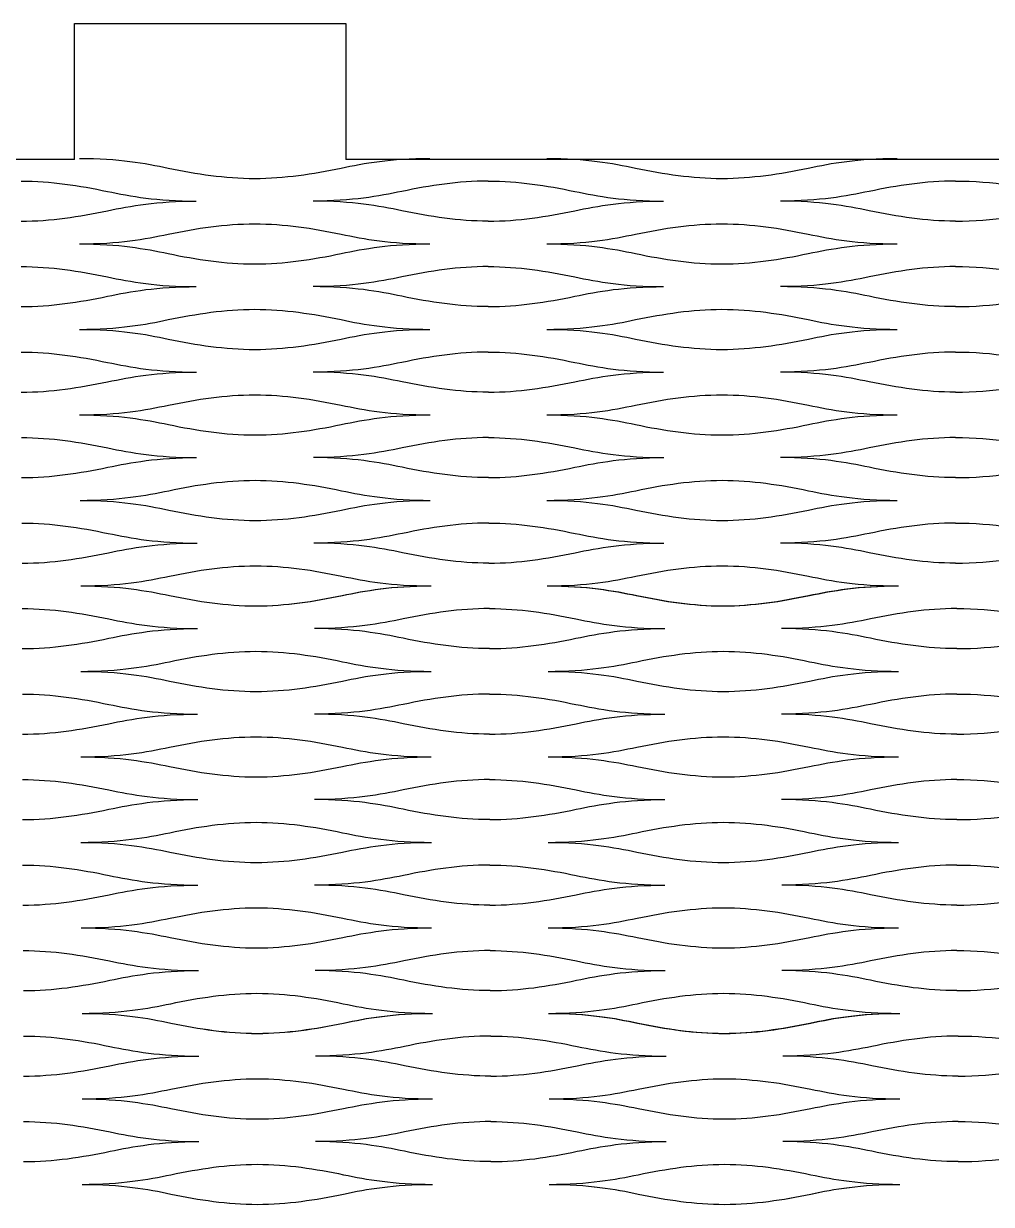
# Model space of a CAD drawing. Header units: millimetres. Extents: x 1 to 583, y -486 to -2.
# Drawn here: x 450.26 to 471.66, y -119.86 to -93.76 of the extents above; entities that cross this region are included whole.
import ezdxf

# ---------------------------------------------------------------- set-up
doc = ezdxf.new("R2010")
doc.units = ezdxf.units.MM
doc.header["$MEASUREMENT"] = 0
doc.layers.add('DEFAULT', color=7, linetype='Continuous')
doc.layers.add('dibujo', color=10, linetype='Continuous')

msp = doc.modelspace()

# ---------------------------------------------------------------- linework, layer by layer
at = {"layer": 'DEFAULT'}
for points, knots in [([(451.498, -96.74), (452.369, -96.74), (452.947, -96.848), (453.462, -96.954), (454.091, -97.084), (454.705, -97.183), (455.371, -97.183), (456.037, -97.183), (456.652, -97.084), (457.281, -96.954), (457.796, -96.848), (458.373, -96.74), (459.245, -96.74)], [0, 0, 0, 0, 1, 1, 1, 2, 2, 2, 3, 3, 3, 4, 4, 4, 4]), ([(461.827, -96.74), (462.699, -96.74), (463.276, -96.848), (463.791, -96.954), (464.42, -97.084), (465.035, -97.183), (465.701, -97.183), (466.366, -97.183), (466.981, -97.084), (467.61, -96.954), (468.125, -96.848), (468.703, -96.74), (469.574, -96.74)], [0, 0, 0, 0, 1, 1, 1, 2, 2, 2, 3, 3, 3, 4, 4, 4, 4]), ([(450.207, -97.242), (450.872, -97.242), (451.487, -97.341), (452.116, -97.471), (452.631, -97.577), (453.209, -97.685), (454.08, -97.685)], [0, 0, 0, 0, 1, 1, 1, 2, 2, 2, 2]), ([(460.536, -97.242), (459.87, -97.242), (459.256, -97.341), (458.627, -97.471), (458.112, -97.577), (457.534, -97.685), (456.663, -97.685)], [0, 0, 0, 0, 1, 1, 1, 2, 2, 2, 2]), ([(460.536, -97.242), (461.202, -97.242), (461.816, -97.341), (462.446, -97.471), (462.961, -97.577), (463.538, -97.685), (464.41, -97.685)], [0, 0, 0, 0, 1, 1, 1, 2, 2, 2, 2]), ([(470.865, -97.242), (470.2, -97.242), (469.585, -97.341), (468.956, -97.471), (468.441, -97.577), (467.864, -97.685), (466.992, -97.685)], [0, 0, 0, 0, 1, 1, 1, 2, 2, 2, 2]), ([(470.865, -97.242), (471.269, -97.242), (471.672, -97.272), (472.049, -97.331), (472.802, -97.449), (473.448, -97.685), (474.739, -97.685)], [0, 0, 0, 0, 1, 1, 1, 2, 2, 2, 2]), ([(450.207, -98.128), (450.872, -98.128), (451.487, -98.029), (452.116, -97.899), (452.631, -97.793), (453.209, -97.685), (454.08, -97.685)], [0, 0, 0, 0, 1, 1, 1, 2, 2, 2, 2]), ([(460.536, -98.128), (459.87, -98.128), (459.256, -98.029), (458.627, -97.899), (458.112, -97.793), (457.534, -97.685), (456.663, -97.685)], [0, 0, 0, 0, 1, 1, 1, 2, 2, 2, 2]), ([(460.536, -98.128), (461.202, -98.128), (461.816, -98.029), (462.446, -97.899), (462.961, -97.793), (463.538, -97.685), (464.41, -97.685)], [0, 0, 0, 0, 1, 1, 1, 2, 2, 2, 2]), ([(470.865, -98.128), (470.2, -98.128), (469.585, -98.029), (468.956, -97.899), (468.441, -97.793), (467.864, -97.685), (466.992, -97.685)], [0, 0, 0, 0, 1, 1, 1, 2, 2, 2, 2]), ([(470.865, -98.128), (471.269, -98.128), (471.672, -98.098), (472.049, -98.039), (472.802, -97.921), (473.448, -97.685), (474.739, -97.685)], [0, 0, 0, 0, 1, 1, 1, 2, 2, 2, 2]), ([(451.498, -98.63), (452.37, -98.63), (452.947, -98.522), (453.462, -98.416), (454.091, -98.286), (454.706, -98.187), (455.371, -98.187), (456.037, -98.187), (456.652, -98.286), (457.281, -98.416), (457.796, -98.522), (458.373, -98.63), (459.245, -98.63)], [0, 0, 0, 0, 1, 1, 1, 2, 2, 2, 3, 3, 3, 4, 4, 4, 4]), ([(461.827, -98.63), (462.699, -98.63), (463.276, -98.522), (463.791, -98.416), (464.421, -98.286), (465.035, -98.187), (465.701, -98.187), (466.366, -98.187), (466.981, -98.286), (467.61, -98.416), (468.125, -98.522), (468.703, -98.63), (469.574, -98.63)], [0, 0, 0, 0, 1, 1, 1, 2, 2, 2, 3, 3, 3, 4, 4, 4, 4]), ([(451.498, -98.63), (452.37, -98.63), (452.947, -98.737), (453.462, -98.844), (454.091, -98.974), (454.706, -99.073), (455.371, -99.073), (456.037, -99.073), (456.652, -98.974), (457.281, -98.844), (457.796, -98.737), (458.373, -98.63), (459.245, -98.63)], [0, 0, 0, 0, 1, 1, 1, 2, 2, 2, 3, 3, 3, 4, 4, 4, 4]), ([(461.827, -98.63), (462.699, -98.63), (463.276, -98.737), (463.791, -98.844), (464.421, -98.974), (465.035, -99.073), (465.701, -99.073), (466.366, -99.073), (466.981, -98.974), (467.61, -98.844), (468.125, -98.737), (468.703, -98.63), (469.574, -98.63)], [0, 0, 0, 0, 1, 1, 1, 2, 2, 2, 3, 3, 3, 4, 4, 4, 4]), ([(450.207, -99.132), (450.873, -99.132), (451.487, -99.231), (452.117, -99.361), (452.632, -99.467), (453.209, -99.575), (454.081, -99.575)], [0, 0, 0, 0, 1, 1, 1, 2, 2, 2, 2]), ([(460.536, -99.132), (459.871, -99.132), (459.256, -99.231), (458.627, -99.361), (458.112, -99.467), (457.535, -99.575), (456.663, -99.575)], [0, 0, 0, 0, 1, 1, 1, 2, 2, 2, 2]), ([(460.536, -99.132), (461.202, -99.132), (461.817, -99.231), (462.446, -99.361), (462.961, -99.467), (463.538, -99.575), (464.41, -99.575)], [0, 0, 0, 0, 1, 1, 1, 2, 2, 2, 2]), ([(470.865, -99.132), (470.2, -99.132), (469.585, -99.231), (468.956, -99.361), (468.441, -99.467), (467.864, -99.575), (466.992, -99.575)], [0, 0, 0, 0, 1, 1, 1, 2, 2, 2, 2]), ([(470.865, -99.132), (471.269, -99.132), (471.672, -99.161), (472.049, -99.22), (472.802, -99.338), (473.448, -99.575), (474.739, -99.575)], [0, 0, 0, 0, 1, 1, 1, 2, 2, 2, 2]), ([(450.208, -100.017), (450.873, -100.017), (451.488, -99.918), (452.117, -99.788), (452.632, -99.682), (453.209, -99.575), (454.081, -99.575)], [0, 0, 0, 0, 1, 1, 1, 2, 2, 2, 2]), ([(460.537, -100.017), (459.871, -100.017), (459.256, -99.918), (458.627, -99.788), (458.112, -99.682), (457.535, -99.575), (456.663, -99.575)], [0, 0, 0, 0, 1, 1, 1, 2, 2, 2, 2]), ([(460.537, -100.017), (461.202, -100.017), (461.817, -99.918), (462.446, -99.788), (462.961, -99.682), (463.538, -99.575), (464.41, -99.575)], [0, 0, 0, 0, 1, 1, 1, 2, 2, 2, 2]), ([(470.865, -100.017), (470.2, -100.017), (469.585, -99.918), (468.956, -99.788), (468.441, -99.682), (467.864, -99.575), (466.992, -99.575)], [0, 0, 0, 0, 1, 1, 1, 2, 2, 2, 2]), ([(470.865, -100.017), (471.269, -100.017), (471.672, -99.988), (472.049, -99.929), (472.802, -99.811), (473.448, -99.575), (474.739, -99.575)], [0, 0, 0, 0, 1, 1, 1, 2, 2, 2, 2]), ([(451.499, -100.519), (452.371, -100.519), (452.948, -100.412), (453.463, -100.305), (454.092, -100.176), (454.706, -100.076), (455.372, -100.076), (456.038, -100.076), (456.653, -100.175), (457.282, -100.305), (457.797, -100.412), (458.374, -100.519), (459.246, -100.519)], [0, 0, 0, 0, 1, 1, 1, 2, 2, 2, 3, 3, 3, 4, 4, 4, 4]), ([(461.828, -100.519), (462.699, -100.519), (463.277, -100.412), (463.792, -100.305), (464.421, -100.176), (465.035, -100.076), (465.701, -100.076), (466.367, -100.076), (466.981, -100.175), (467.61, -100.305), (468.125, -100.412), (468.703, -100.519), (469.574, -100.519)], [0, 0, 0, 0, 1, 1, 1, 2, 2, 2, 3, 3, 3, 4, 4, 4, 4]), ([(451.499, -100.519), (452.371, -100.519), (452.948, -100.627), (453.463, -100.733), (454.093, -100.863), (454.707, -100.962), (455.373, -100.962), (456.039, -100.962), (456.653, -100.863), (457.282, -100.733), (457.797, -100.627), (458.374, -100.519), (459.246, -100.519)], [0, 0, 0, 0, 1, 1, 1, 2, 2, 2, 3, 3, 3, 4, 4, 4, 4]), ([(461.828, -100.519), (462.699, -100.519), (463.277, -100.627), (463.792, -100.733), (464.421, -100.863), (465.036, -100.962), (465.701, -100.962), (466.367, -100.962), (466.981, -100.863), (467.611, -100.733), (468.125, -100.627), (468.703, -100.519), (469.574, -100.519)], [0, 0, 0, 0, 1, 1, 1, 2, 2, 2, 3, 3, 3, 4, 4, 4, 4]), ([(450.209, -101.021), (450.875, -101.021), (451.489, -101.12), (452.119, -101.25), (452.634, -101.356), (453.211, -101.464), (454.083, -101.464)], [0, 0, 0, 0, 1, 1, 1, 2, 2, 2, 2]), ([(460.537, -101.021), (459.872, -101.021), (459.257, -101.12), (458.628, -101.25), (458.114, -101.356), (457.536, -101.464), (456.665, -101.464)], [0, 0, 0, 0, 1, 1, 1, 2, 2, 2, 2]), ([(460.537, -101.021), (461.203, -101.021), (461.817, -101.12), (462.447, -101.25), (462.962, -101.356), (463.539, -101.464), (464.411, -101.464)], [0, 0, 0, 0, 1, 1, 1, 2, 2, 2, 2]), ([(470.865, -101.021), (470.2, -101.021), (469.585, -101.12), (468.956, -101.25), (468.441, -101.356), (467.864, -101.464), (466.993, -101.464)], [0, 0, 0, 0, 1, 1, 1, 2, 2, 2, 2]), ([(470.865, -101.021), (471.269, -101.021), (471.672, -101.051), (472.049, -101.11), (472.802, -101.228), (473.448, -101.464), (474.739, -101.464)], [0, 0, 0, 0, 1, 1, 1, 2, 2, 2, 2]), ([(450.211, -101.907), (450.877, -101.907), (451.491, -101.808), (452.12, -101.678), (452.634, -101.572), (453.211, -101.464), (454.083, -101.464)], [0, 0, 0, 0, 1, 1, 1, 2, 2, 2, 2]), ([(460.538, -101.907), (459.873, -101.907), (459.258, -101.808), (458.629, -101.678), (458.114, -101.572), (457.536, -101.464), (456.665, -101.464)], [0, 0, 0, 0, 1, 1, 1, 2, 2, 2, 2]), ([(460.538, -101.907), (461.204, -101.907), (461.818, -101.808), (462.447, -101.678), (462.962, -101.572), (463.539, -101.464), (464.411, -101.464)], [0, 0, 0, 0, 1, 1, 1, 2, 2, 2, 2]), ([(470.865, -101.907), (470.2, -101.907), (469.585, -101.808), (468.956, -101.678), (468.441, -101.572), (467.864, -101.464), (466.993, -101.464)], [0, 0, 0, 0, 1, 1, 1, 2, 2, 2, 2]), ([(470.865, -101.907), (471.269, -101.907), (471.672, -101.877), (472.049, -101.818), (472.802, -101.7), (473.448, -101.464), (474.739, -101.464)], [0, 0, 0, 0, 1, 1, 1, 2, 2, 2, 2]), ([(451.503, -102.409), (452.374, -102.409), (452.951, -102.301), (453.466, -102.195), (454.095, -102.065), (454.709, -101.966), (455.375, -101.966), (456.04, -101.966), (456.655, -102.065), (457.284, -102.195), (457.799, -102.301), (458.377, -102.409), (459.248, -102.409)], [0, 0, 0, 0, 1, 1, 1, 2, 2, 2, 3, 3, 3, 4, 4, 4, 4]), ([(461.83, -102.409), (462.701, -102.409), (463.278, -102.301), (463.793, -102.195), (464.422, -102.065), (465.036, -101.966), (465.702, -101.966), (466.367, -101.966), (466.982, -102.065), (467.611, -102.195), (468.126, -102.301), (468.703, -102.409), (469.575, -102.409)], [0, 0, 0, 0, 1, 1, 1, 2, 2, 2, 3, 3, 3, 4, 4, 4, 4]), ([(451.503, -102.409), (452.374, -102.409), (452.952, -102.516), (453.467, -102.623), (454.097, -102.752), (454.711, -102.852), (455.377, -102.852), (456.042, -102.852), (456.656, -102.752), (457.285, -102.623), (457.8, -102.516), (458.377, -102.409), (459.248, -102.409)], [0, 0, 0, 0, 1, 1, 1, 2, 2, 2, 3, 3, 3, 4, 4, 4, 4]), ([(461.83, -102.409), (462.701, -102.409), (463.278, -102.516), (463.793, -102.623), (464.423, -102.752), (465.037, -102.852), (465.702, -102.852), (466.368, -102.852), (466.982, -102.752), (467.611, -102.623), (468.126, -102.516), (468.703, -102.409), (469.575, -102.409)], [0, 0, 0, 0, 1, 1, 1, 2, 2, 2, 3, 3, 3, 4, 4, 4, 4]), ([(450.214, -102.911), (450.88, -102.911), (451.495, -103.01), (452.124, -103.14), (452.639, -103.246), (453.217, -103.353), (454.088, -103.353)], [0, 0, 0, 0, 1, 1, 1, 2, 2, 2, 2]), ([(460.54, -102.911), (459.874, -102.911), (459.26, -103.01), (458.632, -103.14), (458.117, -103.246), (457.54, -103.353), (456.669, -103.353)], [0, 0, 0, 0, 1, 1, 1, 2, 2, 2, 2]), ([(460.54, -102.911), (461.205, -102.911), (461.82, -103.01), (462.449, -103.14), (462.964, -103.246), (463.541, -103.353), (464.413, -103.353)], [0, 0, 0, 0, 1, 1, 1, 2, 2, 2, 2]), ([(470.865, -102.911), (470.2, -102.911), (469.586, -103.01), (468.957, -103.14), (468.442, -103.246), (467.865, -103.353), (466.994, -103.353)], [0, 0, 0, 0, 1, 1, 1, 2, 2, 2, 2]), ([(470.865, -102.911), (471.269, -102.911), (471.672, -102.94), (472.049, -102.999), (472.802, -103.117), (473.447, -103.353), (474.738, -103.353)], [0, 0, 0, 0, 1, 1, 1, 2, 2, 2, 2]), ([(450.218, -103.796), (450.884, -103.796), (451.498, -103.697), (452.126, -103.567), (452.64, -103.461), (453.217, -103.353), (454.088, -103.353)], [0, 0, 0, 0, 1, 1, 1, 2, 2, 2, 2]), ([(460.542, -103.796), (459.877, -103.796), (459.262, -103.697), (458.633, -103.567), (458.118, -103.461), (457.54, -103.353), (456.669, -103.353)], [0, 0, 0, 0, 1, 1, 1, 2, 2, 2, 2]), ([(460.542, -103.796), (461.207, -103.796), (461.821, -103.697), (462.45, -103.567), (462.964, -103.461), (463.541, -103.353), (464.413, -103.353)], [0, 0, 0, 0, 1, 1, 1, 2, 2, 2, 2]), ([(470.865, -103.796), (470.2, -103.796), (469.586, -103.697), (468.957, -103.567), (468.442, -103.461), (467.865, -103.353), (466.994, -103.353)], [0, 0, 0, 0, 1, 1, 1, 2, 2, 2, 2]), ([(470.865, -103.796), (471.269, -103.796), (471.672, -103.767), (472.049, -103.708), (472.802, -103.59), (473.447, -103.353), (474.738, -103.353)], [0, 0, 0, 0, 1, 1, 1, 2, 2, 2, 2]), ([(451.511, -104.298), (452.382, -104.298), (452.959, -104.19), (453.473, -104.084), (454.101, -103.954), (454.715, -103.855), (455.38, -103.855), (456.046, -103.855), (456.66, -103.954), (457.29, -104.084), (457.805, -104.19), (458.382, -104.298), (459.253, -104.298)], [0, 0, 0, 0, 1, 1, 1, 2, 2, 2, 3, 3, 3, 4, 4, 4, 4]), ([(461.833, -104.298), (462.704, -104.298), (463.281, -104.19), (463.796, -104.084), (464.424, -103.954), (465.038, -103.855), (465.704, -103.855), (466.369, -103.855), (466.983, -103.954), (467.612, -104.084), (468.127, -104.19), (468.704, -104.298), (469.575, -104.298)], [0, 0, 0, 0, 1, 1, 1, 2, 2, 2, 3, 3, 3, 4, 4, 4, 4]), ([(451.511, -104.298), (452.382, -104.298), (452.96, -104.406), (453.475, -104.512), (454.105, -104.642), (454.72, -104.741), (455.385, -104.741), (456.05, -104.741), (456.663, -104.642), (457.291, -104.512), (457.805, -104.406), (458.382, -104.298), (459.253, -104.298)], [0, 0, 0, 0, 1, 1, 1, 2, 2, 2, 3, 3, 3, 4, 4, 4, 4]), ([(461.833, -104.298), (462.704, -104.298), (463.282, -104.406), (463.797, -104.512), (464.426, -104.642), (465.04, -104.741), (465.705, -104.741), (466.37, -104.741), (466.984, -104.642), (467.613, -104.512), (468.127, -104.406), (468.704, -104.298), (469.575, -104.298)], [0, 0, 0, 0, 1, 1, 1, 2, 2, 2, 3, 3, 3, 4, 4, 4, 4]), ([(450.225, -104.8), (450.89, -104.8), (451.505, -104.899), (452.135, -105.029), (452.65, -105.135), (453.228, -105.243), (454.098, -105.243)], [0, 0, 0, 0, 1, 1, 1, 2, 2, 2, 2]), ([(460.545, -104.8), (459.88, -104.8), (459.267, -104.899), (458.639, -105.029), (458.125, -105.135), (457.549, -105.243), (456.678, -105.243)], [0, 0, 0, 0, 1, 1, 1, 2, 2, 2, 2]), ([(460.545, -104.8), (461.21, -104.8), (461.825, -104.899), (462.454, -105.029), (462.969, -105.135), (463.546, -105.243), (464.417, -105.243)], [0, 0, 0, 0, 1, 1, 1, 2, 2, 2, 2]), ([(470.865, -104.8), (470.2, -104.8), (469.586, -104.899), (468.958, -105.029), (468.444, -105.135), (467.867, -105.243), (466.996, -105.243)], [0, 0, 0, 0, 1, 1, 1, 2, 2, 2, 2]), ([(470.865, -104.8), (471.269, -104.8), (471.672, -104.829), (472.048, -104.889), (472.801, -105.007), (473.446, -105.243), (474.736, -105.243)], [0, 0, 0, 0, 1, 1, 1, 2, 2, 2, 2]), ([(450.233, -105.686), (450.898, -105.686), (451.511, -105.587), (452.138, -105.457), (452.652, -105.35), (453.228, -105.243), (454.098, -105.243)], [0, 0, 0, 0, 1, 1, 1, 2, 2, 2, 2]), ([(460.549, -105.686), (459.884, -105.686), (459.27, -105.587), (458.641, -105.457), (458.126, -105.35), (457.549, -105.243), (456.678, -105.243)], [0, 0, 0, 0, 1, 1, 1, 2, 2, 2, 2]), ([(460.549, -105.686), (461.214, -105.686), (461.827, -105.587), (462.455, -105.457), (462.97, -105.35), (463.546, -105.243), (464.417, -105.243)], [0, 0, 0, 0, 1, 1, 1, 2, 2, 2, 2]), ([(470.865, -105.686), (470.201, -105.686), (469.587, -105.587), (468.958, -105.457), (468.444, -105.35), (467.867, -105.243), (466.996, -105.243)], [0, 0, 0, 0, 1, 1, 1, 2, 2, 2, 2]), ([(470.865, -105.686), (471.269, -105.686), (471.672, -105.656), (472.048, -105.597), (472.801, -105.479), (473.446, -105.243), (474.736, -105.243)], [0, 0, 0, 0, 1, 1, 1, 2, 2, 2, 2]), ([(451.527, -106.188), (452.397, -106.188), (452.973, -106.08), (453.486, -105.974), (454.113, -105.844), (454.727, -105.745), (455.391, -105.745), (456.056, -105.745), (456.671, -105.844), (457.3, -105.974), (457.815, -106.08), (458.392, -106.188), (459.262, -106.188)], [0, 0, 0, 0, 1, 1, 1, 2, 2, 2, 3, 3, 3, 4, 4, 4, 4]), ([(461.841, -106.188), (462.711, -106.188), (463.287, -106.08), (463.801, -105.974), (464.429, -105.844), (465.043, -105.745), (465.707, -105.745), (466.372, -105.745), (466.986, -105.844), (467.615, -105.974), (468.129, -106.08), (468.706, -106.188), (469.576, -106.188)], [0, 0, 0, 0, 1, 1, 1, 2, 2, 2, 3, 3, 3, 4, 4, 4, 4]), ([(451.527, -106.188), (452.397, -106.188), (452.975, -106.295), (453.49, -106.401), (454.12, -106.531), (454.735, -106.63), (455.399, -106.63), (456.064, -106.63), (456.676, -106.531), (457.303, -106.401), (457.816, -106.295), (458.392, -106.188), (459.262, -106.188)], [0, 0, 0, 0, 1, 1, 1, 2, 2, 2, 3, 3, 3, 4, 4, 4, 4]), ([(451.527, -106.188), (452.398, -106.188), (452.975, -106.295), (453.49, -106.401), (454.12, -106.531), (454.734, -106.63), (455.4, -106.63), (456.066, -106.63), (456.68, -106.531), (457.31, -106.401), (457.824, -106.295), (458.402, -106.188), (459.273, -106.188)], [0, 0, 0, 0, 1, 1, 1, 2, 2, 2, 3, 3, 3, 4, 4, 4, 4]), ([(461.841, -106.188), (462.711, -106.188), (463.288, -106.295), (463.803, -106.401), (464.432, -106.531), (465.046, -106.63), (465.71, -106.63), (466.374, -106.63), (466.988, -106.531), (467.616, -106.401), (468.13, -106.295), (468.706, -106.188), (469.576, -106.188)], [0, 0, 0, 0, 1, 1, 1, 2, 2, 2, 3, 3, 3, 4, 4, 4, 4]), ([(461.856, -106.188), (462.728, -106.188), (463.305, -106.295), (463.82, -106.401), (464.449, -106.531), (465.064, -106.63), (465.729, -106.63), (466.395, -106.63), (467.01, -106.531), (467.639, -106.401), (468.154, -106.295), (468.731, -106.188), (469.603, -106.188)], [0, 0, 0, 0, 1, 1, 1, 2, 2, 2, 3, 3, 3, 4, 4, 4, 4]), ([(450.235, -106.689), (450.901, -106.689), (451.516, -106.789), (452.145, -106.918), (452.66, -107.025), (453.237, -107.132), (454.109, -107.132)], [0, 0, 0, 0, 1, 1, 1, 2, 2, 2, 2]), ([(460.565, -106.689), (459.899, -106.689), (459.284, -106.789), (458.655, -106.918), (458.14, -107.025), (457.563, -107.132), (456.691, -107.132)], [0, 0, 0, 0, 1, 1, 1, 2, 2, 2, 2]), ([(460.565, -106.689), (461.23, -106.689), (461.845, -106.789), (462.474, -106.918), (462.989, -107.025), (463.567, -107.132), (464.438, -107.132)], [0, 0, 0, 0, 1, 1, 1, 2, 2, 2, 2]), ([(470.894, -106.689), (470.228, -106.689), (469.614, -106.789), (468.984, -106.918), (468.47, -107.025), (467.892, -107.132), (467.021, -107.132)], [0, 0, 0, 0, 1, 1, 1, 2, 2, 2, 2]), ([(470.894, -106.689), (471.298, -106.689), (471.701, -106.719), (472.078, -106.778), (472.831, -106.896), (473.476, -107.132), (474.768, -107.132)], [0, 0, 0, 0, 1, 1, 1, 2, 2, 2, 2]), ([(450.235, -107.575), (450.901, -107.575), (451.516, -107.476), (452.145, -107.346), (452.66, -107.24), (453.237, -107.132), (454.109, -107.132)], [0, 0, 0, 0, 1, 1, 1, 2, 2, 2, 2]), ([(460.565, -107.575), (459.899, -107.575), (459.284, -107.476), (458.655, -107.346), (458.14, -107.24), (457.563, -107.132), (456.691, -107.132)], [0, 0, 0, 0, 1, 1, 1, 2, 2, 2, 2]), ([(460.565, -107.575), (461.23, -107.575), (461.845, -107.476), (462.474, -107.346), (462.989, -107.24), (463.567, -107.132), (464.438, -107.132)], [0, 0, 0, 0, 1, 1, 1, 2, 2, 2, 2]), ([(470.894, -107.575), (470.228, -107.575), (469.614, -107.476), (468.984, -107.346), (468.47, -107.24), (467.892, -107.132), (467.021, -107.132)], [0, 0, 0, 0, 1, 1, 1, 2, 2, 2, 2]), ([(470.894, -107.575), (471.298, -107.575), (471.701, -107.546), (472.078, -107.487), (472.831, -107.368), (473.476, -107.132), (474.768, -107.132)], [0, 0, 0, 0, 1, 1, 1, 2, 2, 2, 2]), ([(451.527, -108.077), (452.398, -108.077), (452.976, -107.969), (453.491, -107.863), (454.12, -107.733), (454.734, -107.634), (455.4, -107.634), (456.066, -107.634), (456.68, -107.733), (457.31, -107.863), (457.825, -107.969), (458.402, -108.077), (459.274, -108.077)], [0, 0, 0, 0, 1, 1, 1, 2, 2, 2, 3, 3, 3, 4, 4, 4, 4]), ([(461.856, -108.077), (462.728, -108.077), (463.305, -107.969), (463.82, -107.863), (464.449, -107.733), (465.064, -107.634), (465.729, -107.634), (466.395, -107.634), (467.01, -107.733), (467.639, -107.863), (468.154, -107.969), (468.731, -108.077), (469.603, -108.077)], [0, 0, 0, 0, 1, 1, 1, 2, 2, 2, 3, 3, 3, 4, 4, 4, 4]), ([(451.527, -108.077), (452.398, -108.077), (452.976, -108.185), (453.491, -108.291), (454.12, -108.421), (454.735, -108.52), (455.4, -108.52), (456.066, -108.52), (456.68, -108.421), (457.31, -108.291), (457.825, -108.185), (458.402, -108.077), (459.274, -108.077)], [0, 0, 0, 0, 1, 1, 1, 2, 2, 2, 3, 3, 3, 4, 4, 4, 4]), ([(461.856, -108.077), (462.728, -108.077), (463.305, -108.185), (463.82, -108.291), (464.449, -108.421), (465.064, -108.52), (465.729, -108.52), (466.395, -108.52), (467.01, -108.421), (467.639, -108.291), (468.154, -108.185), (468.731, -108.077), (469.603, -108.077)], [0, 0, 0, 0, 1, 1, 1, 2, 2, 2, 3, 3, 3, 4, 4, 4, 4]), ([(450.236, -108.579), (450.901, -108.579), (451.516, -108.678), (452.145, -108.808), (452.66, -108.914), (453.238, -109.022), (454.109, -109.022)], [0, 0, 0, 0, 1, 1, 1, 2, 2, 2, 2]), ([(460.565, -108.579), (459.899, -108.579), (459.285, -108.678), (458.656, -108.808), (458.141, -108.914), (457.563, -109.022), (456.692, -109.022)], [0, 0, 0, 0, 1, 1, 1, 2, 2, 2, 2]), ([(460.565, -108.579), (461.231, -108.579), (461.845, -108.678), (462.474, -108.808), (462.989, -108.914), (463.567, -109.022), (464.438, -109.022)], [0, 0, 0, 0, 1, 1, 1, 2, 2, 2, 2]), ([(470.894, -108.579), (470.228, -108.579), (469.614, -108.678), (468.985, -108.808), (468.47, -108.914), (467.892, -109.022), (467.021, -109.022)], [0, 0, 0, 0, 1, 1, 1, 2, 2, 2, 2]), ([(470.894, -108.579), (471.298, -108.579), (471.701, -108.608), (472.078, -108.667), (472.831, -108.785), (473.476, -109.022), (474.768, -109.022)], [0, 0, 0, 0, 1, 1, 1, 2, 2, 2, 2]), ([(450.236, -109.465), (450.902, -109.465), (451.517, -109.366), (452.146, -109.236), (452.661, -109.129), (453.238, -109.022), (454.109, -109.022)], [0, 0, 0, 0, 1, 1, 1, 2, 2, 2, 2]), ([(460.565, -109.465), (459.9, -109.465), (459.285, -109.366), (458.656, -109.236), (458.141, -109.129), (457.563, -109.022), (456.692, -109.022)], [0, 0, 0, 0, 1, 1, 1, 2, 2, 2, 2]), ([(460.565, -109.465), (461.231, -109.465), (461.845, -109.366), (462.475, -109.236), (462.989, -109.129), (463.567, -109.022), (464.438, -109.022)], [0, 0, 0, 0, 1, 1, 1, 2, 2, 2, 2]), ([(470.894, -109.465), (470.228, -109.465), (469.614, -109.366), (468.985, -109.236), (468.47, -109.129), (467.892, -109.022), (467.021, -109.022)], [0, 0, 0, 0, 1, 1, 1, 2, 2, 2, 2]), ([(470.894, -109.465), (471.298, -109.465), (471.701, -109.435), (472.078, -109.376), (472.831, -109.258), (473.476, -109.022), (474.768, -109.022)], [0, 0, 0, 0, 1, 1, 1, 2, 2, 2, 2]), ([(451.528, -109.966), (452.399, -109.966), (452.977, -109.859), (453.492, -109.753), (454.121, -109.623), (454.735, -109.524), (455.401, -109.524), (456.066, -109.524), (456.681, -109.623), (457.31, -109.753), (457.825, -109.859), (458.403, -109.966), (459.274, -109.966)], [0, 0, 0, 0, 1, 1, 1, 2, 2, 2, 3, 3, 3, 4, 4, 4, 4]), ([(461.856, -109.966), (462.728, -109.966), (463.305, -109.859), (463.82, -109.753), (464.449, -109.623), (465.064, -109.524), (465.73, -109.524), (466.395, -109.524), (467.01, -109.623), (467.639, -109.753), (468.154, -109.859), (468.731, -109.966), (469.603, -109.966)], [0, 0, 0, 0, 1, 1, 1, 2, 2, 2, 3, 3, 3, 4, 4, 4, 4]), ([(451.528, -109.966), (452.399, -109.966), (452.977, -110.074), (453.492, -110.18), (454.121, -110.31), (454.736, -110.409), (455.402, -110.409), (456.067, -110.409), (456.682, -110.31), (457.311, -110.18), (457.825, -110.074), (458.403, -109.966), (459.274, -109.966)], [0, 0, 0, 0, 1, 1, 1, 2, 2, 2, 3, 3, 3, 4, 4, 4, 4]), ([(461.856, -109.966), (462.728, -109.966), (463.305, -110.074), (463.82, -110.18), (464.45, -110.31), (465.064, -110.409), (465.73, -110.409), (466.395, -110.409), (467.01, -110.31), (467.639, -110.18), (468.154, -110.074), (468.731, -109.966), (469.603, -109.966)], [0, 0, 0, 0, 1, 1, 1, 2, 2, 2, 3, 3, 3, 4, 4, 4, 4]), ([(450.238, -110.468), (450.903, -110.468), (451.518, -110.567), (452.148, -110.697), (452.663, -110.804), (453.24, -110.911), (454.112, -110.911)], [0, 0, 0, 0, 1, 1, 1, 2, 2, 2, 2]), ([(460.566, -110.468), (459.9, -110.468), (459.286, -110.567), (458.657, -110.697), (458.142, -110.804), (457.565, -110.911), (456.693, -110.911)], [0, 0, 0, 0, 1, 1, 1, 2, 2, 2, 2]), ([(460.566, -110.468), (461.231, -110.468), (461.846, -110.567), (462.476, -110.697), (462.99, -110.804), (463.568, -110.911), (464.439, -110.911)], [0, 0, 0, 0, 1, 1, 1, 2, 2, 2, 2]), ([(470.894, -110.468), (470.228, -110.468), (469.614, -110.567), (468.985, -110.697), (468.47, -110.804), (467.893, -110.911), (467.021, -110.911)], [0, 0, 0, 0, 1, 1, 1, 2, 2, 2, 2]), ([(470.894, -110.468), (471.297, -110.468), (471.701, -110.498), (472.078, -110.557), (472.831, -110.675), (473.476, -110.911), (474.767, -110.911)], [0, 0, 0, 0, 1, 1, 1, 2, 2, 2, 2]), ([(450.24, -111.354), (450.905, -111.354), (451.519, -111.255), (452.148, -111.125), (452.663, -111.019), (453.24, -110.911), (454.112, -110.911)], [0, 0, 0, 0, 1, 1, 1, 2, 2, 2, 2]), ([(460.567, -111.354), (459.901, -111.354), (459.287, -111.255), (458.657, -111.125), (458.142, -111.019), (457.565, -110.911), (456.693, -110.911)], [0, 0, 0, 0, 1, 1, 1, 2, 2, 2, 2]), ([(460.567, -111.354), (461.232, -111.354), (461.847, -111.255), (462.476, -111.125), (462.991, -111.019), (463.568, -110.911), (464.439, -110.911)], [0, 0, 0, 0, 1, 1, 1, 2, 2, 2, 2]), ([(470.894, -111.354), (470.228, -111.354), (469.614, -111.255), (468.985, -111.125), (468.47, -111.019), (467.893, -110.911), (467.021, -110.911)], [0, 0, 0, 0, 1, 1, 1, 2, 2, 2, 2]), ([(470.894, -111.354), (471.297, -111.354), (471.701, -111.324), (472.078, -111.265), (472.831, -111.147), (473.476, -110.911), (474.767, -110.911)], [0, 0, 0, 0, 1, 1, 1, 2, 2, 2, 2]), ([(451.532, -111.856), (452.403, -111.856), (452.98, -111.748), (453.495, -111.642), (454.123, -111.512), (454.738, -111.413), (455.403, -111.413), (456.069, -111.413), (456.683, -111.512), (457.313, -111.642), (457.828, -111.748), (458.405, -111.856), (459.277, -111.856)], [0, 0, 0, 0, 1, 1, 1, 2, 2, 2, 3, 3, 3, 4, 4, 4, 4]), ([(461.858, -111.856), (462.73, -111.856), (463.307, -111.748), (463.822, -111.642), (464.45, -111.512), (465.065, -111.413), (465.73, -111.413), (466.396, -111.413), (467.01, -111.512), (467.64, -111.642), (468.155, -111.748), (468.732, -111.856), (469.603, -111.856)], [0, 0, 0, 0, 1, 1, 1, 2, 2, 2, 3, 3, 3, 4, 4, 4, 4]), ([(451.532, -111.856), (452.403, -111.856), (452.981, -111.964), (453.496, -112.07), (454.125, -112.2), (454.74, -112.299), (455.405, -112.299), (456.071, -112.299), (456.685, -112.2), (457.314, -112.07), (457.828, -111.964), (458.405, -111.856), (459.277, -111.856)], [0, 0, 0, 0, 1, 1, 1, 2, 2, 2, 3, 3, 3, 4, 4, 4, 4]), ([(461.858, -111.856), (462.73, -111.856), (463.307, -111.964), (463.822, -112.07), (464.451, -112.2), (465.066, -112.299), (465.731, -112.299), (466.397, -112.299), (467.011, -112.2), (467.64, -112.07), (468.155, -111.964), (468.732, -111.856), (469.603, -111.856)], [0, 0, 0, 0, 1, 1, 1, 2, 2, 2, 3, 3, 3, 4, 4, 4, 4]), ([(450.243, -112.358), (450.908, -112.358), (451.523, -112.457), (452.153, -112.587), (452.668, -112.693), (453.246, -112.801), (454.117, -112.801)], [0, 0, 0, 0, 1, 1, 1, 2, 2, 2, 2]), ([(460.569, -112.358), (459.903, -112.358), (459.289, -112.457), (458.66, -112.587), (458.146, -112.693), (457.569, -112.801), (456.698, -112.801)], [0, 0, 0, 0, 1, 1, 1, 2, 2, 2, 2]), ([(460.569, -112.358), (461.234, -112.358), (461.849, -112.457), (462.478, -112.587), (462.993, -112.693), (463.57, -112.801), (464.441, -112.801)], [0, 0, 0, 0, 1, 1, 1, 2, 2, 2, 2]), ([(470.894, -112.358), (470.229, -112.358), (469.614, -112.457), (468.985, -112.587), (468.471, -112.693), (467.894, -112.801), (467.022, -112.801)], [0, 0, 0, 0, 1, 1, 1, 2, 2, 2, 2]), ([(470.894, -112.358), (471.297, -112.358), (471.701, -112.387), (472.077, -112.446), (472.83, -112.564), (473.476, -112.801), (474.767, -112.801)], [0, 0, 0, 0, 1, 1, 1, 2, 2, 2, 2]), ([(450.247, -113.243), (450.912, -113.243), (451.526, -113.144), (452.155, -113.014), (452.669, -112.908), (453.246, -112.801), (454.117, -112.801)], [0, 0, 0, 0, 1, 1, 1, 2, 2, 2, 2]), ([(460.571, -113.243), (459.905, -113.243), (459.291, -113.144), (458.662, -113.014), (458.147, -112.908), (457.569, -112.801), (456.698, -112.801)], [0, 0, 0, 0, 1, 1, 1, 2, 2, 2, 2]), ([(460.571, -113.243), (461.236, -113.243), (461.85, -113.144), (462.479, -113.014), (462.993, -112.908), (463.57, -112.801), (464.441, -112.801)], [0, 0, 0, 0, 1, 1, 1, 2, 2, 2, 2]), ([(470.894, -113.243), (470.229, -113.243), (469.614, -113.144), (468.986, -113.014), (468.471, -112.908), (467.894, -112.801), (467.022, -112.801)], [0, 0, 0, 0, 1, 1, 1, 2, 2, 2, 2]), ([(470.894, -113.243), (471.297, -113.243), (471.701, -113.214), (472.077, -113.155), (472.83, -113.037), (473.476, -112.801), (474.767, -112.801)], [0, 0, 0, 0, 1, 1, 1, 2, 2, 2, 2]), ([(451.54, -113.745), (452.411, -113.745), (452.987, -113.638), (453.501, -113.531), (454.13, -113.402), (454.744, -113.302), (455.409, -113.302), (456.074, -113.302), (456.689, -113.402), (457.318, -113.531), (457.833, -113.638), (458.41, -113.745), (459.281, -113.745)], [0, 0, 0, 0, 1, 1, 1, 2, 2, 2, 3, 3, 3, 4, 4, 4, 4]), ([(461.862, -113.745), (462.733, -113.745), (463.31, -113.638), (463.824, -113.531), (464.453, -113.402), (465.067, -113.302), (465.732, -113.302), (466.398, -113.302), (467.012, -113.402), (467.641, -113.531), (468.156, -113.638), (468.733, -113.745), (469.604, -113.745)], [0, 0, 0, 0, 1, 1, 1, 2, 2, 2, 3, 3, 3, 4, 4, 4, 4]), ([(451.54, -113.745), (452.411, -113.745), (452.989, -113.853), (453.504, -113.959), (454.134, -114.089), (454.748, -114.188), (455.413, -114.188), (456.079, -114.188), (456.692, -114.089), (457.32, -113.959), (457.834, -113.853), (458.41, -113.745), (459.281, -113.745)], [0, 0, 0, 0, 1, 1, 1, 2, 2, 2, 3, 3, 3, 4, 4, 4, 4]), ([(461.862, -113.745), (462.733, -113.745), (463.31, -113.853), (463.825, -113.959), (464.454, -114.089), (465.069, -114.188), (465.734, -114.188), (466.399, -114.188), (467.013, -114.089), (467.642, -113.959), (468.156, -113.853), (468.733, -113.745), (469.604, -113.745)], [0, 0, 0, 0, 1, 1, 1, 2, 2, 2, 3, 3, 3, 4, 4, 4, 4]), ([(450.254, -114.247), (450.919, -114.247), (451.534, -114.346), (452.163, -114.476), (452.679, -114.582), (453.256, -114.69), (454.127, -114.69)], [0, 0, 0, 0, 1, 1, 1, 2, 2, 2, 2]), ([(460.574, -114.247), (459.909, -114.247), (459.295, -114.346), (458.667, -114.476), (458.153, -114.582), (457.577, -114.69), (456.706, -114.69)], [0, 0, 0, 0, 1, 1, 1, 2, 2, 2, 2]), ([(460.574, -114.247), (461.239, -114.247), (461.854, -114.346), (462.483, -114.476), (462.997, -114.582), (463.575, -114.69), (464.445, -114.69)], [0, 0, 0, 0, 1, 1, 1, 2, 2, 2, 2]), ([(470.894, -114.247), (470.229, -114.247), (469.615, -114.346), (468.986, -114.476), (468.472, -114.582), (467.895, -114.69), (467.025, -114.69)], [0, 0, 0, 0, 1, 1, 1, 2, 2, 2, 2]), ([(470.894, -114.247), (471.297, -114.247), (471.701, -114.277), (472.077, -114.336), (472.829, -114.454), (473.475, -114.69), (474.765, -114.69)], [0, 0, 0, 0, 1, 1, 1, 2, 2, 2, 2]), ([(450.262, -115.133), (450.926, -115.133), (451.539, -115.034), (452.167, -114.904), (452.68, -114.798), (453.256, -114.69), (454.127, -114.69)], [0, 0, 0, 0, 1, 1, 1, 2, 2, 2, 2]), ([(460.578, -115.133), (459.913, -115.133), (459.299, -115.034), (458.67, -114.904), (458.155, -114.798), (457.577, -114.69), (456.706, -114.69)], [0, 0, 0, 0, 1, 1, 1, 2, 2, 2, 2]), ([(460.578, -115.133), (461.243, -115.133), (461.856, -115.034), (462.484, -114.904), (462.998, -114.798), (463.575, -114.69), (464.445, -114.69)], [0, 0, 0, 0, 1, 1, 1, 2, 2, 2, 2]), ([(470.894, -115.133), (470.229, -115.133), (469.615, -115.034), (468.987, -114.904), (468.472, -114.798), (467.895, -114.69), (467.025, -114.69)], [0, 0, 0, 0, 1, 1, 1, 2, 2, 2, 2]), ([(470.894, -115.133), (471.297, -115.133), (471.701, -115.103), (472.077, -115.044), (472.829, -114.926), (473.475, -114.69), (474.765, -114.69)], [0, 0, 0, 0, 1, 1, 1, 2, 2, 2, 2]), ([(451.555, -115.635), (452.425, -115.635), (453.001, -115.527), (453.515, -115.421), (454.142, -115.291), (454.755, -115.192), (455.42, -115.192), (456.085, -115.192), (456.699, -115.291), (457.329, -115.421), (457.843, -115.527), (458.42, -115.635), (459.291, -115.635)], [0, 0, 0, 0, 1, 1, 1, 2, 2, 2, 3, 3, 3, 4, 4, 4, 4]), ([(461.869, -115.635), (462.74, -115.635), (463.316, -115.527), (463.83, -115.421), (464.458, -115.291), (465.071, -115.192), (465.736, -115.192), (466.401, -115.192), (467.015, -115.291), (467.643, -115.421), (468.158, -115.527), (468.734, -115.635), (469.605, -115.635)], [0, 0, 0, 0, 1, 1, 1, 2, 2, 2, 3, 3, 3, 4, 4, 4, 4]), ([(451.555, -115.635), (452.425, -115.635), (453.004, -115.742), (453.519, -115.849), (454.149, -115.978), (454.763, -116.077), (455.428, -116.077), (456.092, -116.077), (456.705, -115.978), (457.332, -115.849), (457.845, -115.742), (458.42, -115.635), (459.291, -115.635)], [0, 0, 0, 0, 1, 1, 1, 2, 2, 2, 3, 3, 3, 4, 4, 4, 4]), ([(451.555, -115.635), (452.427, -115.635), (453.004, -115.742), (453.519, -115.849), (454.148, -115.978), (454.763, -116.078), (455.428, -116.078), (456.094, -116.078), (456.709, -115.978), (457.338, -115.849), (457.853, -115.742), (458.431, -115.635), (459.302, -115.635)], [0, 0, 0, 0, 1, 1, 1, 2, 2, 2, 3, 3, 3, 4, 4, 4, 4]), ([(461.869, -115.635), (462.74, -115.635), (463.317, -115.742), (463.831, -115.849), (464.46, -115.978), (465.074, -116.077), (465.738, -116.077), (466.403, -116.077), (467.016, -115.978), (467.644, -115.849), (468.158, -115.742), (468.734, -115.635), (469.605, -115.635)], [0, 0, 0, 0, 1, 1, 1, 2, 2, 2, 3, 3, 3, 4, 4, 4, 4]), ([(461.884, -115.635), (462.756, -115.635), (463.334, -115.742), (463.848, -115.849), (464.478, -115.978), (465.092, -116.078), (465.758, -116.078), (466.424, -116.078), (467.038, -115.978), (467.668, -115.849), (468.182, -115.742), (468.76, -115.635), (469.631, -115.635)], [0, 0, 0, 0, 1, 1, 1, 2, 2, 2, 3, 3, 3, 4, 4, 4, 4]), ([(450.264, -116.137), (450.93, -116.137), (451.544, -116.236), (452.173, -116.366), (452.688, -116.472), (453.266, -116.579), (454.137, -116.579)], [0, 0, 0, 0, 1, 1, 1, 2, 2, 2, 2]), ([(460.593, -116.137), (459.928, -116.137), (459.313, -116.236), (458.684, -116.366), (458.169, -116.472), (457.591, -116.579), (456.72, -116.579)], [0, 0, 0, 0, 1, 1, 1, 2, 2, 2, 2]), ([(460.593, -116.137), (461.259, -116.137), (461.874, -116.236), (462.503, -116.366), (463.018, -116.472), (463.595, -116.579), (464.467, -116.579)], [0, 0, 0, 0, 1, 1, 1, 2, 2, 2, 2]), ([(470.923, -116.137), (470.257, -116.137), (469.642, -116.236), (469.013, -116.366), (468.498, -116.472), (467.921, -116.579), (467.049, -116.579)], [0, 0, 0, 0, 1, 1, 1, 2, 2, 2, 2]), ([(470.923, -116.137), (471.326, -116.137), (471.73, -116.166), (472.106, -116.225), (472.859, -116.343), (473.505, -116.579), (474.796, -116.579)], [0, 0, 0, 0, 1, 1, 1, 2, 2, 2, 2]), ([(450.264, -117.022), (450.93, -117.022), (451.544, -116.923), (452.173, -116.793), (452.688, -116.687), (453.266, -116.579), (454.137, -116.579)], [0, 0, 0, 0, 1, 1, 1, 2, 2, 2, 2]), ([(460.593, -117.022), (459.928, -117.022), (459.313, -116.923), (458.684, -116.793), (458.169, -116.687), (457.591, -116.579), (456.72, -116.579)], [0, 0, 0, 0, 1, 1, 1, 2, 2, 2, 2]), ([(460.593, -117.022), (461.259, -117.022), (461.874, -116.923), (462.503, -116.793), (463.018, -116.687), (463.595, -116.579), (464.467, -116.579)], [0, 0, 0, 0, 1, 1, 1, 2, 2, 2, 2]), ([(470.923, -117.022), (470.257, -117.022), (469.642, -116.923), (469.013, -116.793), (468.498, -116.687), (467.921, -116.579), (467.049, -116.579)], [0, 0, 0, 0, 1, 1, 1, 2, 2, 2, 2]), ([(470.923, -117.022), (471.326, -117.022), (471.73, -116.993), (472.106, -116.934), (472.859, -116.816), (473.505, -116.579), (474.796, -116.579)], [0, 0, 0, 0, 1, 1, 1, 2, 2, 2, 2]), ([(451.555, -117.524), (452.427, -117.524), (453.004, -117.417), (453.519, -117.31), (454.148, -117.18), (454.763, -117.081), (455.429, -117.081), (456.094, -117.081), (456.709, -117.18), (457.338, -117.31), (457.853, -117.417), (458.431, -117.524), (459.302, -117.524)], [0, 0, 0, 0, 1, 1, 1, 2, 2, 2, 3, 3, 3, 4, 4, 4, 4]), ([(461.885, -117.524), (462.756, -117.524), (463.334, -117.417), (463.848, -117.31), (464.478, -117.18), (465.092, -117.081), (465.758, -117.081), (466.424, -117.081), (467.038, -117.18), (467.668, -117.31), (468.183, -117.417), (468.76, -117.524), (469.631, -117.524)], [0, 0, 0, 0, 1, 1, 1, 2, 2, 2, 3, 3, 3, 4, 4, 4, 4]), ([(451.555, -117.524), (452.427, -117.524), (453.004, -117.632), (453.519, -117.738), (454.148, -117.868), (454.763, -117.967), (455.429, -117.967), (456.095, -117.967), (456.709, -117.868), (457.338, -117.738), (457.853, -117.632), (458.431, -117.524), (459.302, -117.524)], [0, 0, 0, 0, 1, 1, 1, 2, 2, 2, 3, 3, 3, 4, 4, 4, 4]), ([(461.885, -117.524), (462.756, -117.524), (463.334, -117.632), (463.849, -117.738), (464.478, -117.868), (465.092, -117.967), (465.758, -117.967), (466.424, -117.967), (467.038, -117.868), (467.668, -117.738), (468.183, -117.632), (468.76, -117.524), (469.631, -117.524)], [0, 0, 0, 0, 1, 1, 1, 2, 2, 2, 3, 3, 3, 4, 4, 4, 4]), ([(450.264, -118.026), (450.93, -118.026), (451.545, -118.125), (452.174, -118.255), (452.689, -118.361), (453.266, -118.469), (454.138, -118.469)], [0, 0, 0, 0, 1, 1, 1, 2, 2, 2, 2]), ([(460.593, -118.026), (459.928, -118.026), (459.313, -118.125), (458.684, -118.255), (458.169, -118.361), (457.592, -118.469), (456.72, -118.469)], [0, 0, 0, 0, 1, 1, 1, 2, 2, 2, 2]), ([(460.593, -118.026), (461.259, -118.026), (461.874, -118.125), (462.503, -118.255), (463.018, -118.361), (463.595, -118.469), (464.467, -118.469)], [0, 0, 0, 0, 1, 1, 1, 2, 2, 2, 2]), ([(470.923, -118.026), (470.257, -118.026), (469.642, -118.125), (469.013, -118.255), (468.498, -118.361), (467.921, -118.469), (467.049, -118.469)], [0, 0, 0, 0, 1, 1, 1, 2, 2, 2, 2]), ([(470.923, -118.026), (471.326, -118.026), (471.73, -118.056), (472.106, -118.115), (472.859, -118.233), (473.505, -118.469), (474.796, -118.469)], [0, 0, 0, 0, 1, 1, 1, 2, 2, 2, 2]), ([(450.265, -118.912), (450.931, -118.912), (451.545, -118.813), (452.174, -118.683), (452.689, -118.577), (453.266, -118.469), (454.138, -118.469)], [0, 0, 0, 0, 1, 1, 1, 2, 2, 2, 2]), ([(460.594, -118.912), (459.928, -118.912), (459.314, -118.813), (458.684, -118.683), (458.169, -118.577), (457.592, -118.469), (456.72, -118.469)], [0, 0, 0, 0, 1, 1, 1, 2, 2, 2, 2]), ([(460.594, -118.912), (461.26, -118.912), (461.874, -118.813), (462.503, -118.683), (463.018, -118.577), (463.595, -118.469), (464.467, -118.469)], [0, 0, 0, 0, 1, 1, 1, 2, 2, 2, 2]), ([(470.923, -118.912), (470.257, -118.912), (469.642, -118.813), (469.013, -118.683), (468.498, -118.577), (467.921, -118.469), (467.049, -118.469)], [0, 0, 0, 0, 1, 1, 1, 2, 2, 2, 2]), ([(470.923, -118.912), (471.326, -118.912), (471.73, -118.882), (472.106, -118.823), (472.859, -118.705), (473.505, -118.469), (474.796, -118.469)], [0, 0, 0, 0, 1, 1, 1, 2, 2, 2, 2]), ([(451.556, -119.414), (452.428, -119.414), (453.005, -119.306), (453.52, -119.2), (454.149, -119.07), (454.764, -118.971), (455.429, -118.971), (456.095, -118.971), (456.71, -119.07), (457.339, -119.2), (457.854, -119.306), (458.431, -119.414), (459.303, -119.414)], [0, 0, 0, 0, 1, 1, 1, 2, 2, 2, 3, 3, 3, 4, 4, 4, 4]), ([(461.885, -119.414), (462.757, -119.414), (463.334, -119.306), (463.849, -119.2), (464.478, -119.07), (465.092, -118.971), (465.758, -118.971), (466.424, -118.971), (467.038, -119.07), (467.668, -119.2), (468.183, -119.306), (468.76, -119.414), (469.632, -119.414)], [0, 0, 0, 0, 1, 1, 1, 2, 2, 2, 3, 3, 3, 4, 4, 4, 4]), ([(451.556, -119.414), (452.428, -119.414), (453.006, -119.521), (453.521, -119.627), (454.15, -119.757), (454.765, -119.856), (455.43, -119.856), (456.096, -119.856), (456.71, -119.757), (457.339, -119.627), (457.854, -119.521), (458.431, -119.414), (459.303, -119.414)], [0, 0, 0, 0, 1, 1, 1, 2, 2, 2, 3, 3, 3, 4, 4, 4, 4]), ([(451.556, -119.414), (452.428, -119.414), (453.005, -119.521), (453.52, -119.627), (454.149, -119.757), (454.764, -119.856), (455.43, -119.856), (456.095, -119.856), (456.71, -119.757), (457.339, -119.627), (457.854, -119.521), (458.432, -119.414), (459.303, -119.414)], [0, 0, 0, 0, 1, 1, 1, 2, 2, 2, 3, 3, 3, 4, 4, 4, 4]), ([(461.885, -119.414), (462.757, -119.414), (463.334, -119.521), (463.849, -119.627), (464.478, -119.757), (465.093, -119.856), (465.758, -119.856), (466.424, -119.856), (467.039, -119.757), (467.668, -119.627), (468.183, -119.521), (468.76, -119.414), (469.632, -119.414)], [0, 0, 0, 0, 1, 1, 1, 2, 2, 2, 3, 3, 3, 4, 4, 4, 4]), ([(461.886, -119.414), (462.757, -119.414), (463.335, -119.521), (463.85, -119.627), (464.479, -119.757), (465.093, -119.856), (465.759, -119.856), (466.425, -119.856), (467.039, -119.757), (467.669, -119.627), (468.184, -119.521), (468.761, -119.414), (469.633, -119.414)], [0, 0, 0, 0, 1, 1, 1, 2, 2, 2, 3, 3, 3, 4, 4, 4, 4])]:
    msp.add_open_spline(points, degree=3, knots=knots, dxfattribs=at)
at = {"layer": 'dibujo'}
for p, q in [((451.389, -96.763), (451.389, -93.763)), ((451.389, -93.763), (457.389, -93.763)), ((457.389, -93.763), (457.389, -96.763)), ((451.389, -96.763), (428.889, -96.763)), ((479.889, -96.763), (457.389, -96.763))]:
    msp.add_line(p, q, dxfattribs=at)

doc.saveas('drawing.dxf')
